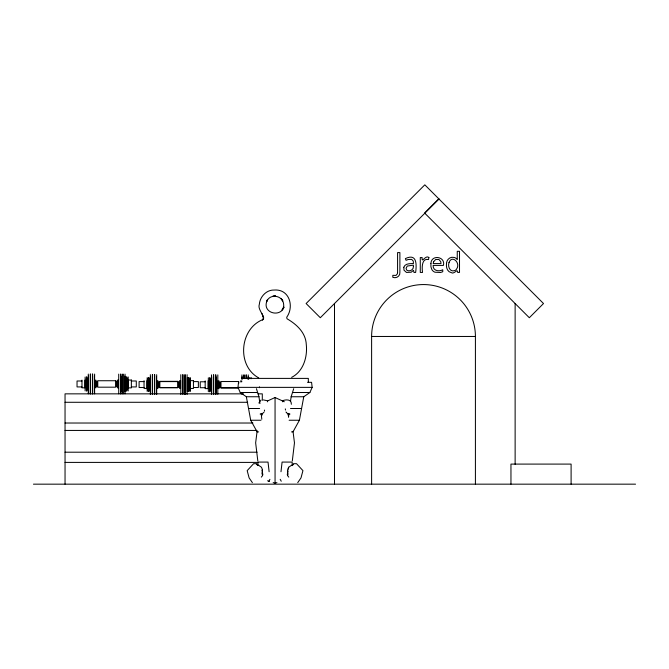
<?xml version="1.0" encoding="UTF-8"?>
<svg xmlns="http://www.w3.org/2000/svg" width="669" height="669" viewBox="0 0 669 669"><rect width="100%" height="100%" fill="white"/><g stroke="black" fill="none" stroke-linecap="round" stroke-linejoin="round"><path stroke-width="1" d="M273.178 482.583L275.059 483.177L275.059 397.528L268.127 400.698M288.774 477.122L287.553 475.55L287.729 469.529L288.648 467.255L293.867 463.692L296.526 463.692L302.94 470.633L301 477.9L297.73 482.642M257.816 465.08L258 462.078L268.026 462.078L269.13 471.729M288.523 417.305L288.949 413.392M259.932 403.599L258.97 396.75L246.351 396.75L240.238 392.511L237.972 387.368L238.54 382.325M280.988 471.729L282.092 462.078L292.11 462.078L292.294 465.08M290.455 401.643L291.149 396.75L293.691 388.689M292.311 460.899L294.469 442.861L293.022 431.338M287.277 474.781L287.963 471.018M288.306 469.136L288.648 467.255M264.589 410.064L264.355 411.201M291.467 431.898L292.98 431.898L299.411 420.241L303.768 396.75L309.872 392.511L312.147 387.368L311.578 382.325L307.606 382.325M258.861 403.006L260.969 400.062M287.553 475.55L288.013 473.769M261.788 415.499L262.34 413.618M257.088 431.338L255.65 442.861L257.808 460.899M267.391 401.826L267.725 400.823L263.36 399.911M263.971 412.246L262.005 414.002L260.149 414.069M261.345 477.122L262.566 475.55L262.39 469.529L261.47 467.255L256.252 463.692L253.593 463.692L247.179 470.633L249.111 477.9L252.389 482.642M269.925 479.322L268.863 481.237M292.194 465.607L293.591 464.194M438.789 198.802L424.589 213.001L529.321 317.725L543.512 303.534L424.815 184.836L306.118 303.534L320.309 317.725L439.006 199.028M281.248 481.237L280.194 479.322M291.634 377.358C303.408 371.454 307.631 356.861 306.285 344.518C305.758 332.61 296.543 324.281 287.009 318.77L286.717 317.257C294.46 306.402 289.351 288.791 274.19 290.045C266.387 289.744 259.948 296.777 259.338 304.278C257.13 309.822 265.886 315.877 262.382 320.058L263.527 319.105L263.586 317.399L263.444 319.372C239.602 328.136 236.333 365.767 258.711 377.893M275.059 483.177L276.933 482.583M289.97 414.069L288.498 414.161L286.608 412.806M371.613 484.164L371.613 336.465L475.416 336.465L475.416 484.164M241.793 378.395L308.325 378.395L308.325 382.325M81.969 380.996L77.035 380.996L77.035 386.925L81.969 386.925M131.358 380.996L136.292 380.996L136.292 386.925L131.358 386.925M144.044 381.598L139.102 381.598L139.102 387.518L144.044 387.518M159.849 381.598L177.628 381.598M193.425 381.598L198.367 381.598L198.367 387.518L193.425 387.518M205.174 381.79L200.24 381.79L200.24 387.719L205.174 387.719M237.972 387.368L312.147 387.368M159.849 387.518L177.628 387.518M220.979 387.719L238.758 387.719M238.758 387.978L220.979 387.978L220.979 381.531L238.758 381.531L238.758 383.27M240.238 392.511L257.632 392.511M292.487 392.511L309.872 392.511M243.508 393.849L65.044 393.849L65.044 484.164M258.117 393.849L262.298 393.849L262.298 400.413M291.149 396.75L303.768 396.75M65.044 402.286L247.681 402.286M248.525 408.5L259.614 408.5M290.497 408.5L301.585 408.5M246.351 396.75L250.708 420.241L260.977 420.241M289.133 420.241L299.411 420.241M65.044 423.025L252.899 423.025M65.044 430.435L257.08 430.435M258.652 431.898L257.139 431.898L250.708 420.241M65.044 452.202L257.08 452.202M65.044 462.404L258.117 462.404M33.45 484.164L635.55 484.164M267.55 480.81L269.423 481.404M275.059 397.528L284.292 401.751M256.52 464.194L257.925 465.607M286.273 412.455L286.023 411.987M282.728 401.826L282.385 400.823C285.747 399.309 291.793 399.075 291.358 404.302M256.428 388.689L258.97 396.75M262.097 313.636L263.001 316.521L262.357 314.489M287.779 413.618L288.598 416.436M261.88 472.883L262.566 475.55M285.303 408.876L285.529 410.064M261.98 470.081L262.833 474.781M261.161 413.392L261.805 419.262M571.1 484.164L571.1 464.094L510.957 464.094L510.957 484.164M515.13 303.534L515.13 464.328M334.5 303.534L334.5 484.164M259.497 386.849L259.497 387.719M251.402 377.759L251.402 378.696M250.014 377.759L250.014 378.696M249.821 377.759L249.821 378.696M248.433 377.759L248.433 378.696M248.241 374.916L248.241 379.164M248.04 376.848L248.04 379.164M246.267 374.916L246.267 377.793M246.067 374.916L246.067 377.793M244.093 374.916L244.093 377.793M243.892 374.916L243.892 377.793M242.119 376.806L242.119 379.139M241.919 374.916L241.919 379.139M241.919 393.28L241.919 394.258M241.718 380.786L241.718 381.949M240.731 380.786L240.731 381.949M219.992 381.79L219.992 387.719M219.006 380.837L219.006 388.672M218.019 380.837L218.019 388.672M217.818 374.866L217.818 394.309M216.037 376.831L216.037 392.678M215.844 374.866L215.844 394.309M215.644 374.866L215.644 394.309M215.451 376.831L215.451 392.678M213.67 374.866L213.67 394.309M213.47 374.866L213.47 394.309M211.697 376.798L211.697 392.711M211.496 374.866L211.496 394.309M211.304 377.734L211.304 391.775M210.116 379.181L210.116 390.328M209.915 377.734L209.915 391.775M209.723 377.809L209.723 391.7M209.522 379.198L209.522 390.311M208.335 377.809L208.335 391.7M208.143 380.895L208.143 388.614L205.174 388.614L205.174 380.895M190.264 377.559L190.264 391.557M190.071 378.922L190.071 390.203M188.884 377.559L188.884 391.557M188.683 377.559L188.683 391.557M187.303 377.559L187.303 391.557M187.103 374.715L187.103 394.401M185.33 376.689L185.33 392.427M185.129 374.715L185.129 394.401M184.937 374.715L184.937 394.401M184.736 376.689L184.736 392.427M182.955 374.715L182.955 394.066M182.762 374.715L182.762 394.066M180.789 374.715L180.789 394.401M180.588 380.586L180.588 388.53M179.601 380.586L179.601 388.53M178.615 381.598L178.615 387.518M158.854 381.598L158.854 387.518M157.867 380.644L157.867 388.472M156.881 380.644L156.881 388.472M156.688 374.673L156.688 394.451M156.487 376.63L156.487 392.486M154.706 374.673L154.706 394.108M154.514 374.673L154.514 394.108M152.54 374.673L152.54 394.108M152.34 374.673L152.34 394.108M150.558 376.605L150.558 392.519M150.366 374.673L150.366 394.451M150.165 377.542L150.165 391.574M149.965 378.938L149.965 390.178M148.786 377.542L148.786 391.574M148.585 377.609L148.585 391.507M147.397 379.005L147.397 390.111M147.205 377.609L147.205 391.507M147.004 380.694L147.004 388.421L144.044 388.421L144.044 380.694M128.197 376.965L128.197 390.964M127.01 378.294L127.01 389.626M126.817 376.965L126.817 390.964M126.617 376.965L126.617 390.964M126.416 378.311L126.416 389.609M125.237 376.965L125.237 390.964M125.036 374.122L125.036 393.798M124.835 376.053L124.835 391.867M123.063 374.122L123.063 393.798M122.862 374.122L122.862 393.798M121.081 376.179L121.081 391.741M120.888 374.122L120.888 393.798M120.688 374.122L120.688 393.807M120.495 376.179L120.495 391.741M118.714 374.122L118.714 393.807M118.513 379.992L118.513 387.936M117.527 379.992L117.527 387.936M116.54 380.996L116.54 386.925M96.788 380.996L96.788 386.925M95.801 380.042L95.801 387.878M94.814 380.042L94.814 387.878M94.613 374.071L94.613 393.849M94.421 376.037L94.421 391.883M92.64 374.071L92.64 393.849M92.439 374.071L92.439 393.849M90.466 374.071L90.466 393.849M90.265 374.071L90.265 393.849M88.492 376.003L88.492 391.917M88.291 374.071L88.291 393.849M88.099 376.948L88.099 390.98M86.911 378.386L86.911 389.534M86.711 376.948L86.711 390.98M86.518 377.015L86.518 390.905M86.318 378.411L86.318 389.517M85.13 377.015L85.13 390.905M84.938 380.101L84.938 387.819L81.969 387.819L81.969 380.101M371.613 336.465A51.898 51.898 0 0 1 423.519 284.559A51.898 51.898 0 0 1 475.416 336.465M446.524 263.302C445.989 266.889 447.043 271.823 451.207 272.592C453.942 274.884 457.981 267.776 457.68 272.442L459.511 272.442L459.511 251.31L457.262 251.31L457.228 259.488A5.176 5.176 0 0 0 454.008 257.423C450.245 256.419 446.641 259.53 446.524 263.302M430.92 263.419L430.928 266.814L431.881 269.607A6.13 6.13 0 0 0 434.975 272.216L440.495 272.484L442.761 271.756L442.761 269.741C439.056 271.957 432.626 270.769 433.152 265.409L443.405 265.409C445.788 256.47 431.271 254.212 430.92 263.419M449.016 262.574C447.594 266.413 449.928 272.567 454.861 270.519A3.136 3.136 0 0 0 456.668 268.854C460.924 263.009 451.884 254.362 449.016 262.574M403.817 267.266L404.009 270.192L406.451 272.434L411.184 272.224L413.517 270.326L413.969 272.442L415.641 272.442C416.779 263.862 416.728 253.183 405.372 258.594L406.066 260.316L408.291 259.463L411.703 259.388L413.25 261.077L413.442 263.519C410.147 263.703 405.021 263.293 403.817 267.266M266.488 302.246C263.31 313.318 280.495 317.574 284.066 306.971L282.075 309.964C284.818 306.578 283.924 301.786 281.231 298.675L282.786 300.958C279.45 294.904 269.582 294.402 266.806 301.293L267.567 299.428L266.488 302.246M397.578 272.442L397.394 273.797L396.015 275.411L392.82 275.335L392.82 277.309C396.207 278.797 400.397 276.121 399.886 272.258L399.886 252.589L397.578 252.589L397.578 272.442M428.854 257.448L428.545 259.539C421.47 257.874 421.905 268.219 422.54 272.442L420.283 272.442L420.283 257.557L422.147 257.557C421.47 264.063 425.425 254.68 428.854 257.448M413.383 266.471C413.751 269.875 409.47 271.99 406.794 270.217L406.066 268.361L407.245 266.061L413.383 265.125L413.383 266.471M433.612 261.738L433.203 263.578L440.988 263.578L440.746 261.696L438.881 259.463L435.703 259.463L433.612 261.738M274.984 296.041L272.818 296.233L275.603 296.074L274.984 296.041M131.358 380.042L128.398 380.042L128.398 387.878L131.358 387.878L131.358 380.042M193.425 380.644L190.464 380.644L190.464 388.48L193.425 388.48L193.425 380.644M115.553 380.736L97.774 380.736L97.774 387.184L115.553 387.184L115.553 380.736M177.628 381.338L159.849 381.338L159.849 387.786L177.628 387.786L177.628 381.338"/></g></svg>
